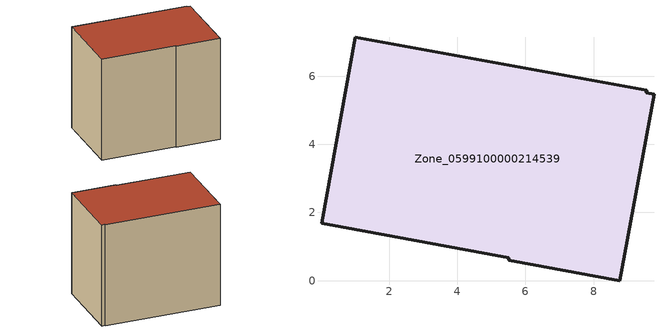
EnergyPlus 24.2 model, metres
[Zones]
Zone_0599100000214539
 floor ground (C_G): 9.55,5.51 9.77,5.48 8.77,0 5.5,0.6 5.52,0.67 0.01,1.69 1.01,7.14 9.56,5.59 z0
 wall outside (C_F): 5.5,0.6 8.77,0 9.77,5.48 9.55,5.51 9.56,5.59 1.01,7.14 0.01,1.69 5.52,0.67 5.5,0.6 z0:7.87
 roof outside (C_R): 1.01,7.14 0.01,1.69 5.52,0.67 5.5,0.6 8.77,0 9.77,5.48 9.55,5.51 9.56,5.59 z7.87
[BUILDING]
Pand.0599100000214539: North Axis=0; Terrain=City; Loads Convergence Tolerance Value=0.04; Temperature Convergence Tolerance Value=0.4; Solar Distribution=FullExterior; Maximum Number of Warmup Days=25; Minimum Number of Warmup Days=1
[Site:Location]
Rotterdam.The.Hague.AP_ZH_NLD Design_Conditions: Latitude=51.96; Longitude=4.45; Time Zone=1; Elevation=-4.5
[SITE:GROUNDTEMPERATURE:BUILDINGSURFACE]
18, 18, 18, 18, 18, 18, 18, 18, 18, 18, 18, 18
[MATERIAL] Thermal Absorptance=0.9; Solar Absorptance=0.7; Visible Absorptance=0.7
Name | Roughness | Thickness | Conductivity | Density | Specific Heat
G.TC.1975-1991 | MediumSmooth | 0.15 | 0.288461 | 540 | 1210
F.TC.1975-1991 | Rough | 0.3 | 0.230769 | 1920 | 840
R.TC.1975-1991 | MediumRough | 0.2 | 0.153846 | 1500 | 1000
[CONSTRUCTION]
C_G: G.TC.1975-1991
C_F: F.TC.1975-1991
C_R: R.TC.1975-1991
[ZONE]
Zone_0599100000214539: Type=1; Multiplier=1; Ceiling Height=Autocalculate; Volume=Autocalculate; Floor Area=autocalculate; Part of Total Floor Area=Yes
[ZONEINFILTRATION:DESIGNFLOWRATE]
Infil_Zone_0599100000214539: Zone or ZoneList or Space or SpaceList=Zone_0599100000214539; Schedule=AlwaysOn; Design Flow Rate Calculation Method=Flow/Area; Flow Rate per Floor Area=0.003; Constant Term Coefficient=1; Temperature Term Coefficient=0; Velocity Term Coefficient=0; Velocity Squared Term Coefficient=0
[HVACTEMPLATE:ZONE:IDEALLOADSAIRSYSTEM]
Zone_0599100000214539: Maximum Heating Supply Air Temperature=50; Minimum Cooling Supply Air Temperature=13; Maximum Heating Supply Air Humidity Ratio=0.0156; Minimum Cooling Supply Air Humidity Ratio=0.0077; Heating Limit=NoLimit; Cooling Limit=NoLimit; Dehumidification Control Type=ConstantSensibleHeatRatio; Cooling Sensible Heat Ratio=0.7; Dehumidification Setpoint=60; Humidification Control Type=None; Humidification Setpoint=30; Outdoor Air Method=None; Outdoor Air Flow Rate per Person=0.00944; Outdoor Air Flow Rate per Zone Floor Area=0; Outdoor Air Flow Rate per Zone=0; Demand Controlled Ventilation Type=None; Outdoor Air Economizer Type=NoEconomizer; Heat Recovery Type=None; Sensible Heat Recovery Effectiveness=0.7; Latent Heat Recovery Effectiveness=0.65
[ZONECONTROL:THERMOSTAT]
ThermostatControl_Zone_0599100000214539: Zone or ZoneList=Zone_0599100000214539; Control Type Schedule=DualSetpointControlType; Control 1=Thermostat_Zone_0599100000214539; Temperature Difference Between Cutout And Setpoint=0
[THERMOSTATSETPOINT:DUALSETPOINT]
Thermostat_Zone_0599100000214539: Heating Setpoint Temperature Schedule=HeatingSetpoint_Zone_0599100000214539; Cooling Setpoint Temperature Schedule=CoolingSetpoint_Zone_0599100000214539
[SCHEDULE:COMPACT]
HeatingSetpoint_Zone_0599100000214539: Through: 12/31, For: AllDays, Until: 24:00, 21
CoolingSetpoint_Zone_0599100000214539: Through: 12/31, For: AllDays, Until: 24:00, 24
DualSetpointControlType: Through: 12/31, For: AllDays, Until: 24:00, 4
AlwaysOn: Through: 12/31, For: AllDays, Until: 24:00, 1
